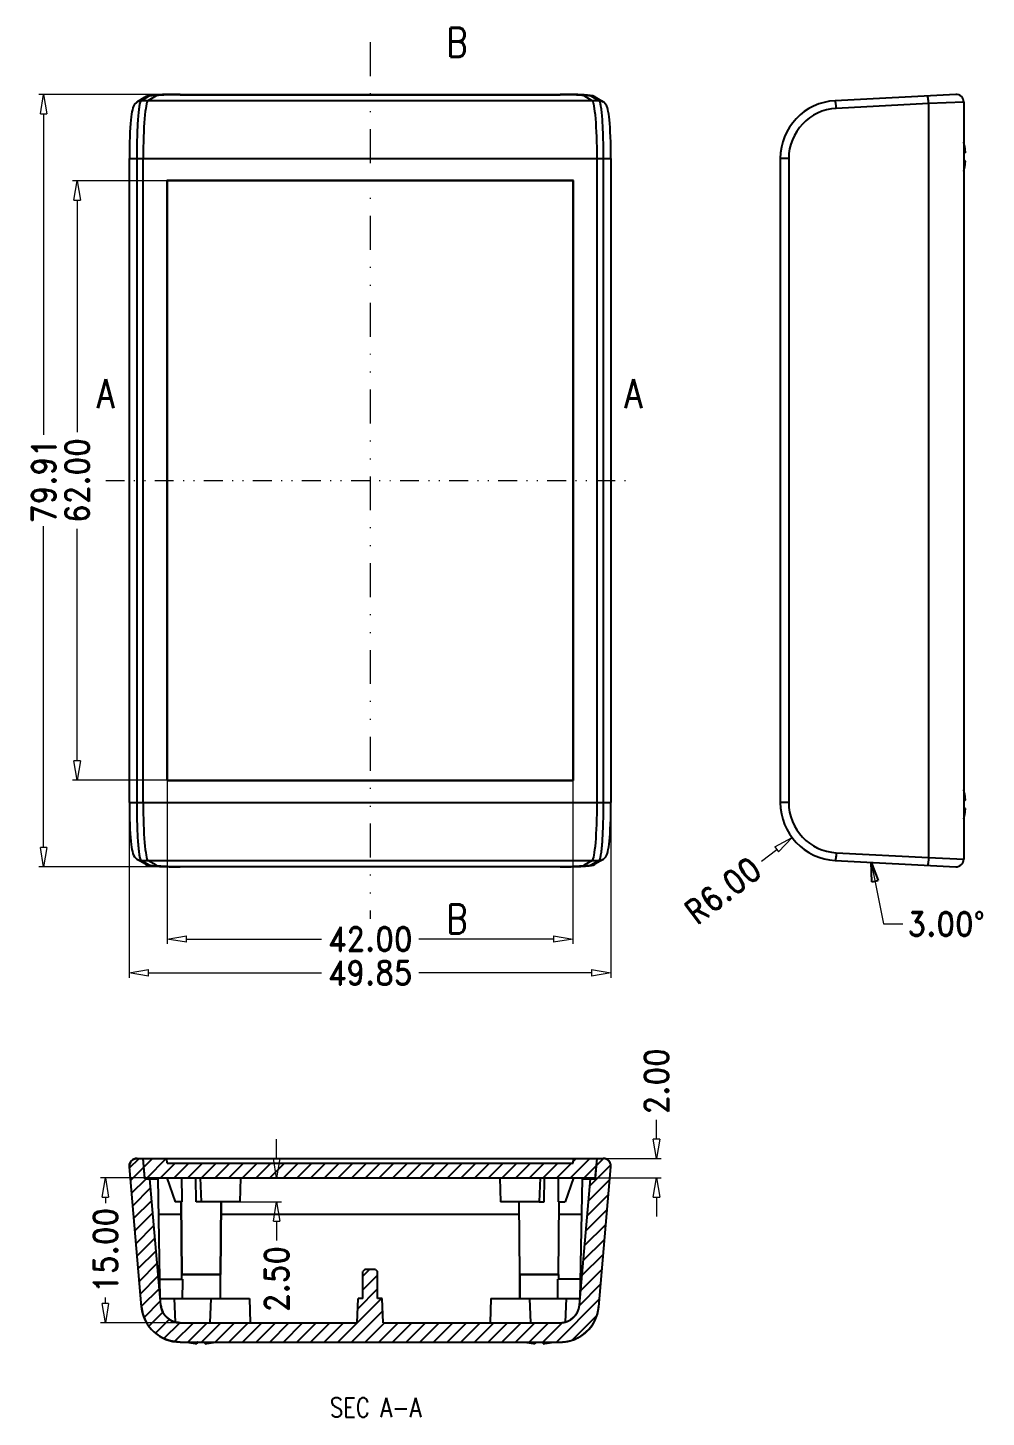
# Model space of a CAD drawing. Extents: x 2162 to 2434, y 31 to 217.
# Drawn here: x 2334.8 to 2434, y 70 to 213.7 of the extents above; entities that cross this region are included whole.
import ezdxf
from ezdxf.enums import TextEntityAlignment as Align

# ---------------------------------------------------------------- set-up
doc = ezdxf.new("R2010")
doc.units = 0
doc.header["$LTSCALE"] = 30.734
doc.header["$MEASUREMENT"] = 0
doc.header["$PDMODE"] = 3
doc.header["$PDSIZE"] = 0.3125
doc.linetypes.add('DIVIDE', pattern=[31.75, 12.7, -6.35, 0, -6.35, 0, -6.35])
doc.layers.get('0').update_dxf_attribs({"linetype": 'CONTINUOUS'})
doc.layers.get('Defpoints').update_dxf_attribs({"linetype": 'CONTINUOUS'})
doc.layers.add('02___PRT_ALL_AXES', color=7, linetype='CONTINUOUS')
doc.layers.add('06___PRT_ALL_SURFS', color=7, linetype='CONTINUOUS')
doc.layers.add('dim', color=3, linetype='CONTINUOUS', lineweight=9)
doc.layers.add('hatch', color=56, linetype='CONTINUOUS', lineweight=9)
doc.styles.add('longtou', font='romans.shx', dxfattribs={"width": 0.8, "bigfont": 'fangsong.shx'})
doc.styles.add('ROMAND', font='romand.shx', dxfattribs={"width": 0.9, "bigfont": 'gbcbig.shx'})
doc.dimstyles.new('YanXiu', dxfattribs={"dimtxt": 2.5, "dimasz": 2.2, "dimexe": 1, "dimexo": 0, "dimgap": 0.66, "dimtad": 0, "dimzin": 1, "dimdsep": 46, "dimtxsty": 'ROMAND', "dimblk": 'CLOSEDBLANK', "dimcen": 0, "dimclrd": 3, "dimclre": 3, "dimclrt": 7, "dimazin": 0, "dimtfac": 1, "dimtofl": 0, "dimtmove": 0, "dimatfit": 3, "dimldrblk": 'CLOSEDBLANK', "dimfxl": 1, "dimlwd": 5, "dimlwe": 5, "dimarcsym": 0})
pattern_1 = [(45, (1936.259, -13.441), (-0.7071068, 0.7071068), [])]

# ---------------------------------------------------------------- blocks, each defined once
blk = doc.blocks.new('_ClosedBlank')
at = {"color": 0, "linetype": 'ByBlock', "lineweight": -2}
for p, q in [((-1, 0.167), (0, 0)), ((-1, 0.167), (-1, -0.167)), ((0, 0), (-1, -0.167))]:
    blk.add_line(p, q, dxfattribs=at)
blk = doc.blocks.new('*D25')
at = {"layer": 'Defpoints', "color": 0}
for p in [(2349.21, 197.9), (2339.89, 135.9), (2349.21, 135.9)]:
    blk.add_point(p, dxfattribs=at)
at = {"layer": 'dim', "color": 3, "lineweight": 5}
for p, q in [((2349.21, 197.9), (2339.39, 197.9)), ((2339.89, 195.9), (2339.89, 171.9)), ((2339.89, 137.9), (2339.89, 161.9)), ((2349.21, 135.9), (2339.39, 135.9))]:
    blk.add_line(p, q, dxfattribs=at)
at = {"layer": 'dim', "color": 3, "lineweight": 5, "xscale": 2, "yscale": 2, "zscale": 2}
for p, rotation in [((2339.89, 197.9), 90), ((2339.89, 135.9), 270)]:
    blk.add_blockref('_ClosedBlank', p, dxfattribs=dict(at, rotation=rotation))
at = {"layer": 'dim', "color": 7, "insert": (2339.89, 166.9), "char_height": 2.5, "attachment_point": 5, "rotation": 90, "style": 'ROMAND'}
blk.add_mtext('62.00', dxfattribs=at)
blk = doc.blocks.new('*D26')
at = {"layer": 'Defpoints', "color": 0}
for p in [(2346.89, 94.77), (2342.81, 79.77), (2350.54, 79.77)]:
    blk.add_point(p, dxfattribs=at)
at = {"layer": 'dim', "color": 3, "lineweight": 5}
for p, q in [((2346.89, 94.77), (2342.31, 94.77)), ((2342.81, 92.77), (2342.81, 92.16)), ((2342.81, 81.77), (2342.81, 82.38)), ((2350.54, 79.77), (2342.31, 79.77))]:
    blk.add_line(p, q, dxfattribs=at)
at = {"layer": 'dim', "color": 3, "lineweight": 5, "xscale": 2, "yscale": 2, "zscale": 2}
for p, rotation in [((2342.81, 94.77), 90), ((2342.81, 79.77), 270)]:
    blk.add_blockref('_ClosedBlank', p, dxfattribs=dict(at, rotation=rotation))
at = {"layer": 'dim', "color": 7, "insert": (2342.81, 87.27), "char_height": 2.5, "attachment_point": 5, "rotation": 90, "style": 'ROMAND'}
blk.add_mtext('15.00', dxfattribs=at)
blk = doc.blocks.new('*D29')
at = {"layer": 'Defpoints', "color": 0}
for p in [(2356.8, 94.77), (2356.71, 92.27), (2360.53, 92.27)]:
    blk.add_point(p, dxfattribs=at)
at = {"layer": 'dim', "color": 3, "lineweight": 5}
for p, q in [((2360.53, 96.77), (2360.53, 98.77)), ((2356.8, 94.77), (2361.03, 94.77)), ((2356.71, 92.27), (2361.03, 92.27)), ((2360.53, 90.27), (2360.53, 88.27))]:
    blk.add_line(p, q, dxfattribs=at)
at = {"layer": 'dim', "color": 3, "lineweight": 5, "xscale": 2, "yscale": 2, "zscale": 2}
for p, rotation in [((2360.53, 94.77), 270), ((2360.53, 92.27), 90)]:
    blk.add_blockref('_ClosedBlank', p, dxfattribs=dict(at, rotation=rotation))
at = {"layer": 'dim', "color": 7, "insert": (2360.53, 84.29), "char_height": 2.5, "attachment_point": 5, "rotation": 90, "style": 'ROMAND'}
blk.add_mtext('2.50', dxfattribs=at)
blk = doc.blocks.new('*D30')
at = {"layer": 'Defpoints', "color": 0}
for p in [(2394.34, 96.77), (2399.85, 96.77), (2393.53, 94.77)]:
    blk.add_point(p, dxfattribs=at)
at = {"layer": 'dim', "color": 3, "lineweight": 5}
for p, q in [((2399.85, 98.77), (2399.85, 100.77)), ((2394.34, 96.77), (2400.35, 96.77)), ((2393.53, 94.77), (2400.35, 94.77)), ((2399.85, 92.77), (2399.85, 90.77))]:
    blk.add_line(p, q, dxfattribs=at)
at = {"layer": 'dim', "color": 3, "lineweight": 5, "xscale": 2, "yscale": 2, "zscale": 2}
for p, rotation in [((2399.85, 96.77), 270), ((2399.85, 94.77), 90)]:
    blk.add_blockref('_ClosedBlank', p, dxfattribs=dict(at, rotation=rotation))
at = {"layer": 'dim', "color": 7, "insert": (2399.85, 104.75), "char_height": 2.5, "attachment_point": 5, "rotation": 90, "style": 'ROMAND'}
blk.add_mtext('2.00', dxfattribs=at)
blk = doc.blocks.new('*D31')
at = {"layer": 'Defpoints', "color": 0}
for p in [(2350.54, 206.86), (2336.41, 126.95), (2350.54, 126.95)]:
    blk.add_point(p, dxfattribs=at)
at = {"layer": 'dim', "color": 3, "lineweight": 5}
for p, q in [((2350.54, 206.86), (2335.91, 206.86)), ((2336.41, 204.86), (2336.41, 171.63)), ((2336.41, 128.95), (2336.41, 162.17)), ((2350.54, 126.95), (2335.91, 126.95))]:
    blk.add_line(p, q, dxfattribs=at)
at = {"layer": 'dim', "color": 3, "lineweight": 5, "xscale": 2, "yscale": 2, "zscale": 2}
for p, rotation in [((2336.41, 206.86), 90), ((2336.41, 126.95), 270)]:
    blk.add_blockref('_ClosedBlank', p, dxfattribs=dict(at, rotation=rotation))
at = {"layer": 'dim', "color": 7, "insert": (2336.41, 166.9), "char_height": 2.5, "attachment_point": 5, "rotation": 90, "style": 'ROMAND'}
blk.add_mtext('79.91', dxfattribs=at)
blk = doc.blocks.new('*D32')
at = {"layer": 'Defpoints', "color": 0}
for p in [(2349.21, 135.9), (2391.21, 135.9), (2391.21, 119.47)]:
    blk.add_point(p, dxfattribs=at)
at = {"layer": 'dim', "color": 3, "lineweight": 5}
for p, q in [((2349.21, 135.9), (2349.21, 118.97)), ((2391.21, 135.9), (2391.21, 118.97)), ((2351.21, 119.47), (2365.16, 119.47)), ((2389.21, 119.47), (2375.26, 119.47))]:
    blk.add_line(p, q, dxfattribs=at)
at = {"layer": 'dim', "color": 3, "lineweight": 5, "xscale": 2, "yscale": 2, "zscale": 2, "rotation": 180}
blk.add_blockref('_ClosedBlank', (2349.21, 119.47), dxfattribs=at)
at = {"layer": 'dim', "color": 3, "lineweight": 5, "xscale": 2, "yscale": 2, "zscale": 2}
blk.add_blockref('_ClosedBlank', (2391.21, 119.47), dxfattribs=at)
at = {"layer": 'dim', "color": 7, "insert": (2370.21, 119.47), "char_height": 2.5, "attachment_point": 5, "style": 'ROMAND'}
blk.add_mtext('42.00', dxfattribs=at)
blk = doc.blocks.new('*D33')
at = {"layer": 'Defpoints', "color": 0}
for p in [(2345.28, 133.59), (2395.14, 133.59), (2395.14, 115.97)]:
    blk.add_point(p, dxfattribs=at)
at = {"layer": 'dim', "color": 3, "lineweight": 5}
for p, q in [((2345.28, 133.59), (2345.28, 115.47)), ((2395.14, 133.59), (2395.14, 115.47)), ((2347.28, 115.97), (2365.16, 115.97)), ((2393.14, 115.97), (2375.26, 115.97))]:
    blk.add_line(p, q, dxfattribs=at)
at = {"layer": 'dim', "color": 3, "lineweight": 5, "xscale": 2, "yscale": 2, "zscale": 2, "rotation": 180}
blk.add_blockref('_ClosedBlank', (2345.28, 115.97), dxfattribs=at)
at = {"layer": 'dim', "color": 3, "lineweight": 5, "xscale": 2, "yscale": 2, "zscale": 2}
blk.add_blockref('_ClosedBlank', (2395.14, 115.97), dxfattribs=at)
at = {"layer": 'dim', "color": 7, "insert": (2370.21, 115.97), "char_height": 2.5, "attachment_point": 5, "style": 'ROMAND'}
blk.add_mtext('49.85', dxfattribs=at)
blk = doc.blocks.new('*D34')
at = {"layer": 'Defpoints', "color": 0}
for p in [(2418.67, 133.59), (2413.89, 129.96)]:
    blk.add_point(p, dxfattribs=at)
at = {"layer": 'dim', "color": 3, "lineweight": 5}
blk.add_line((2410.71, 127.54), (2412.3, 128.75), dxfattribs=at)
at = {"layer": 'dim', "color": 3, "lineweight": 5, "xscale": 2, "yscale": 2, "zscale": 2, "rotation": 37.27957187956125}
blk.add_blockref('_ClosedBlank', (2413.89, 129.96), dxfattribs=at)
at = {"layer": 'dim', "color": 7, "insert": (2406.73, 124.51), "char_height": 2.5, "attachment_point": 5, "rotation": 37.2796, "style": 'ROMAND'}
blk.add_mtext('R6.00', dxfattribs=at)

msp = doc.modelspace()

# ---------------------------------------------------------------- hatches: boundary and pattern name
at = {"linetype": 'Continuous'}
h = msp.add_hatch(dxfattribs=at)
h.set_pattern_fill('DEFAULT__2', color=5, angle=45, style=0, pattern_type=0)
h.set_pattern_definition(pattern_1)
edge = h.paths.add_edge_path()
edge.add_line((2350.539, 77.772), (2389.884, 77.772))
edge.add_spline(control_points=[(2350.539, 77.772), (2348.355, 77.772), (2346.745, 79.247), (2346.554, 81.423)], knot_values=[0, 0, 0, 0, 1, 1, 1, 1], weights=[1, 0.8248516, 0.8248516, 1], degree=3, periodic=0)
edge.add_line((2346.554, 81.423), (2345.288, 95.902))
edge.add_spline(control_points=[(2345.288, 95.902), (2345.244, 96.402), (2345.583, 96.772), (2346.085, 96.772)], knot_values=[0, 0, 0, 0, 1, 1, 1, 1], weights=[1, 0.7837268, 0.7837268, 1], degree=3, periodic=0)
edge.add_line((2346.085, 96.772), (2346.717, 96.772))
edge.add_line((2346.901, 94.672), (2346.717, 96.772))
edge.add_line((2346.901, 94.672), (2347.403, 94.672))
edge.add_line((2348.547, 81.597), (2347.403, 94.672))
edge.add_spline(control_points=[(2350.539, 79.772), (2349.447, 79.772), (2348.642, 80.509), (2348.547, 81.597)], knot_values=[0, 0, 0, 0, 1, 1, 1, 1], weights=[1, 0.8248516, 0.8248516, 1], degree=3, periodic=0)
edge.add_line((2350.539, 79.772), (2368.874, 79.772))
edge.add_line((2368.874, 79.772), (2368.962, 82.272))
edge.add_line((2369.462, 82.272), (2368.962, 82.272))
edge.add_line((2369.462, 82.272), (2369.462, 85.072))
edge.add_line((2369.662, 85.272), (2369.462, 85.072))
edge.add_line((2370.762, 85.272), (2369.662, 85.272))
edge.add_line((2370.762, 85.272), (2370.962, 85.072))
edge.add_line((2370.962, 82.272), (2370.962, 85.072))
edge.add_line((2371.462, 82.272), (2370.962, 82.272))
edge.add_line((2371.549, 79.772), (2371.462, 82.272))
edge.add_line((2371.549, 79.772), (2389.884, 79.772))
edge.add_spline(control_points=[(2389.884, 79.772), (2390.976, 79.772), (2391.781, 80.509), (2391.876, 81.597)], knot_values=[0, 0, 0, 0, 1, 1, 1, 1], weights=[1, 0.8248516, 0.8248516, 1], degree=3, periodic=0)
edge.add_line((2391.876, 81.597), (2393.02, 94.672))
edge.add_line((2393.02, 94.672), (2393.522, 94.672))
edge.add_line((2393.522, 94.672), (2393.706, 96.772))
edge.add_line((2393.706, 96.772), (2394.339, 96.772))
edge.add_spline(control_points=[(2395.135, 95.902), (2395.179, 96.402), (2394.84, 96.772), (2394.339, 96.772)], knot_values=[0, 0, 0, 0, 1, 1, 1, 1], weights=[1, 0.7837268, 0.7837268, 1], degree=3, periodic=0)
edge.add_line((2393.869, 81.423), (2395.135, 95.902))
edge.add_spline(control_points=[(2389.884, 77.772), (2392.068, 77.772), (2393.678, 79.247), (2393.869, 81.423)], knot_values=[0, 0, 0, 0, 1, 1, 1, 1], weights=[1, 0.8248516, 0.8248516, 1], degree=3, periodic=0)
h = msp.add_hatch(dxfattribs=at)
h.set_pattern_fill('B', color=5, angle=45, style=0, pattern_type=0)
h.set_pattern_definition(pattern_1)
edge = h.paths.add_edge_path()
edge.add_line((2346.717, 96.772), (2349.168, 96.772))
edge.add_line((2349.212, 96.272), (2349.168, 96.772))
edge.add_line((2349.212, 96.272), (2391.212, 96.272))
edge.add_line((2391.212, 96.272), (2391.255, 96.772))
edge.add_line((2391.255, 96.772), (2393.706, 96.772))
edge.add_line((2393.531, 94.772), (2393.706, 96.772))
edge.add_line((2346.892, 94.772), (2393.531, 94.772))
edge.add_line((2346.892, 94.772), (2346.717, 96.772))

# ---------------------------------------------------------------- linework, layer by layer
at = {"color": 7, "linetype": 'Continuous'}
for p, q in [((2346.1, 206.089), (2346.94, 206.593)), ((2346.516, 206.205), (2347.351, 206.706)), ((2393.907, 206.205), (2346.516, 206.205)), ((2346.94, 206.593), (2346.942, 206.594)), ((2348.049, 206.705), (2347.215, 206.205)), ((2348.143, 206.805), (2347.914, 206.79)), ((2350.539, 206.86), (2389.884, 206.86)), ((2350.539, 206.86), (2350.539, 206.859)), ((2350.539, 206.859), (2389.884, 206.859)), ((2350.539, 206.824), (2389.884, 206.824)), ((2389.884, 206.86), (2389.884, 206.859)), ((2392.501, 206.791), (2392.271, 206.805)), ((2393.208, 206.205), (2392.374, 206.705)), ((2393.072, 206.706), (2393.907, 206.205)), ((2393.481, 206.594), (2394.318, 206.092)), ((2394.323, 206.09), (2394.318, 206.092)), ((2430.826, 206.859), (2418.354, 206.205)), ((2428.016, 205.907), (2418.465, 205.406)), ((2431.668, 206.06), (2428.016, 205.907)), ((2428.016, 205.907), (2428.016, 127.899)), ((2431.668, 206.06), (2431.668, 127.746)), ((2345.285, 200.213), (2395.138, 200.213)), ((2345.285, 133.592), (2345.285, 200.213)), ((2346.085, 133.592), (2346.085, 200.213)), ((2346.717, 133.592), (2346.717, 200.213)), ((2393.706, 133.592), (2393.706, 200.213)), ((2394.339, 200.213), (2394.339, 133.592)), ((2395.138, 200.213), (2395.138, 133.592)), ((2413.537, 200.213), (2412.668, 200.213)), ((2412.668, 200.213), (2412.668, 133.592)), ((2413.537, 200.213), (2413.537, 133.592)), ((2431.835, 200.845), (2431.821, 200.845)), ((2431.835, 199.96), (2431.821, 199.961)), ((2391.255, 197.947), (2349.168, 197.947)), ((2349.168, 197.947), (2349.212, 197.903)), ((2349.168, 197.947), (2349.168, 135.859)), ((2391.212, 197.903), (2349.212, 197.903)), ((2349.212, 197.903), (2349.212, 135.903)), ((2391.255, 197.947), (2391.212, 197.903)), ((2391.212, 135.903), (2391.212, 197.903)), ((2391.255, 135.859), (2391.255, 197.947)), ((2349.168, 135.859), (2349.212, 135.903)), ((2349.168, 135.859), (2391.255, 135.859)), ((2349.212, 135.903), (2391.212, 135.903)), ((2391.255, 135.859), (2391.212, 135.903)), ((2431.835, 133.845), (2431.821, 133.845)), ((2345.285, 133.592), (2395.138, 133.592)), ((2413.537, 133.592), (2412.668, 133.592)), ((2431.835, 132.96), (2431.821, 132.961)), ((2418.465, 128.4), (2428.016, 127.899)), ((2346.1, 127.716), (2346.105, 127.713)), ((2346.942, 127.212), (2346.105, 127.713)), ((2346.516, 127.601), (2393.907, 127.601)), ((2347.351, 127.1), (2346.516, 127.601)), ((2348.049, 127.101), (2347.215, 127.601)), ((2347.922, 127.015), (2348.152, 127.001)), ((2350.539, 126.981), (2389.884, 126.981)), ((2350.539, 126.946), (2350.539, 126.947)), ((2389.884, 126.947), (2350.539, 126.947)), ((2389.884, 126.946), (2350.539, 126.946)), ((2389.884, 126.946), (2389.884, 126.947)), ((2392.28, 127.001), (2392.509, 127.016)), ((2393.208, 127.601), (2392.374, 127.101)), ((2393.907, 127.601), (2393.072, 127.1)), ((2393.483, 127.213), (2393.481, 127.212)), ((2394.324, 127.716), (2393.483, 127.213)), ((2418.354, 127.601), (2430.826, 126.947)), ((2428.016, 127.899), (2431.668, 127.746)), ((2346.085, 96.772), (2394.339, 96.772)), ((2346.085, 96.772), (2346.717, 96.772)), ((2346.901, 94.672), (2346.717, 96.772)), ((2346.901, 94.672), (2346.717, 96.772)), ((2346.892, 94.772), (2346.717, 96.772)), ((2346.717, 96.772), (2349.168, 96.772)), ((2349.212, 96.272), (2349.168, 96.772)), ((2349.212, 96.272), (2349.168, 96.772)), ((2391.212, 96.272), (2391.255, 96.772)), ((2391.212, 96.272), (2391.255, 96.772)), ((2391.255, 96.772), (2393.706, 96.772)), ((2393.522, 94.672), (2393.706, 96.772)), ((2393.522, 94.672), (2393.706, 96.772)), ((2393.531, 94.772), (2393.706, 96.772)), ((2393.706, 96.772), (2394.339, 96.772)), ((2346.554, 81.423), (2345.288, 95.902)), ((2346.554, 81.423), (2345.288, 95.902)), ((2349.212, 96.272), (2391.212, 96.272)), ((2349.212, 96.272), (2391.212, 96.272)), ((2393.869, 81.423), (2395.135, 95.902)), ((2393.869, 81.423), (2395.135, 95.902)), ((2346.892, 94.772), (2393.531, 94.772)), ((2346.892, 94.772), (2393.531, 94.772)), ((2346.901, 94.672), (2348.271, 94.672)), ((2346.901, 94.672), (2347.403, 94.672)), ((2347.287, 94.672), (2347.287, 94.772)), ((2348.547, 81.597), (2347.403, 94.672)), ((2348.547, 81.597), (2347.403, 94.672)), ((2348.137, 94.672), (2348.137, 94.772)), ((2348.488, 82.272), (2348.271, 94.672)), ((2349.168, 94.772), (2350.012, 92.272)), ((2352.212, 92.272), (2352.168, 94.772)), ((2352.624, 94.772), (2352.712, 92.272)), ((2356.799, 94.772), (2356.712, 92.272)), ((2383.624, 94.772), (2383.712, 92.272)), ((2387.799, 94.772), (2387.712, 92.272)), ((2388.212, 92.272), (2388.255, 94.772)), ((2391.255, 94.772), (2390.412, 92.272)), ((2391.876, 81.597), (2393.02, 94.672)), ((2391.876, 81.597), (2393.02, 94.672)), ((2392.152, 94.672), (2391.935, 82.272)), ((2392.152, 94.672), (2393.522, 94.672)), ((2392.287, 94.672), (2392.287, 94.772)), ((2393.02, 94.672), (2393.522, 94.672)), ((2393.137, 94.672), (2393.137, 94.772)), ((2350.646, 92.272), (2350.712, 84.772)), ((2356.712, 92.272), (2352.712, 92.272)), ((2354.777, 92.272), (2354.712, 84.772)), ((2387.712, 92.272), (2383.712, 92.272)), ((2385.712, 84.772), (2385.646, 92.272)), ((2389.712, 84.772), (2389.777, 92.272)), ((2350.657, 90.981), (2348.336, 90.981)), ((2385.657, 90.981), (2354.766, 90.981)), ((2392.087, 90.981), (2389.766, 90.981)), ((2369.662, 85.272), (2369.462, 85.072)), ((2369.662, 85.272), (2369.462, 85.072)), ((2369.462, 82.272), (2369.462, 85.072)), ((2369.462, 82.272), (2369.462, 85.072)), ((2370.762, 85.272), (2369.662, 85.272)), ((2370.762, 85.272), (2369.662, 85.272)), ((2370.762, 85.272), (2370.962, 85.072)), ((2370.762, 85.272), (2370.962, 85.072)), ((2370.962, 82.272), (2370.962, 85.072)), ((2370.962, 82.272), (2370.962, 85.072)), ((2348.453, 84.272), (2350.775, 84.272)), ((2350.712, 84.272), (2350.712, 84.772)), ((2354.712, 82.272), (2354.712, 84.772)), ((2385.712, 84.772), (2385.712, 82.272)), ((2391.97, 84.272), (2389.648, 84.272)), ((2389.712, 84.772), (2389.712, 84.272)), ((2348.488, 82.272), (2357.712, 82.272)), ((2349.912, 82.272), (2350.039, 79.835)), ((2353.712, 82.272), (2353.624, 79.772)), ((2357.712, 82.272), (2357.799, 79.772)), ((2368.874, 79.772), (2368.962, 82.272)), ((2368.874, 79.772), (2368.962, 82.272)), ((2369.462, 82.272), (2368.962, 82.272)), ((2369.462, 82.272), (2368.962, 82.272)), ((2371.462, 82.272), (2370.962, 82.272)), ((2371.462, 82.272), (2370.962, 82.272)), ((2371.549, 79.772), (2371.462, 82.272)), ((2371.549, 79.772), (2371.462, 82.272)), ((2382.712, 82.272), (2382.624, 79.772)), ((2382.712, 82.272), (2390.47, 82.272)), ((2386.712, 82.272), (2386.799, 79.772)), ((2390.512, 82.272), (2390.384, 79.835)), ((2390.512, 82.272), (2391.935, 82.272)), ((2350.539, 79.772), (2368.874, 79.772)), ((2350.539, 79.772), (2368.874, 79.772)), ((2371.549, 79.772), (2389.884, 79.772)), ((2371.549, 79.772), (2389.884, 79.772)), ((2350.539, 77.772), (2389.884, 77.772)), ((2350.539, 77.772), (2389.884, 77.772)), ((2352.27, 77.618), (2352.269, 77.604)), ((2353.153, 77.618), (2353.154, 77.604)), ((2387.27, 77.618), (2387.269, 77.604)), ((2388.153, 77.618), (2388.154, 77.604))]:
    msp.add_line(p, q, dxfattribs=at)
for points in [[(2346.1, 206.089), (2346.016, 206.032), (2345.827, 205.831), (2345.72, 205.638), (2345.653, 205.46), (2345.603, 205.272), (2345.558, 205.058), (2345.517, 204.811), (2345.479, 204.527), (2345.443, 204.2), (2345.41, 203.83), (2345.379, 203.414), (2345.352, 202.954), (2345.328, 202.451), (2345.309, 201.906), (2345.295, 201.325), (2345.287, 200.711), (2345.285, 200.213)], [(2347.163, 206.689), (2347.02, 206.635), (2346.942, 206.594)], [(2347.553, 206.758), (2347.413, 206.741), (2347.288, 206.719), (2347.163, 206.689)], [(2347.914, 206.79), (2347.719, 206.775), (2347.553, 206.758)], [(2350.539, 206.86), (2350.223, 206.859), (2349.803, 206.855), (2349.407, 206.849), (2349.041, 206.841), (2348.707, 206.83), (2348.407, 206.818), (2348.143, 206.805)], [(2392.271, 206.805), (2392.006, 206.818), (2391.706, 206.831), (2391.371, 206.841), (2391.004, 206.849), (2390.609, 206.856), (2390.189, 206.859), (2389.884, 206.86)], [(2392.864, 206.759), (2392.697, 206.775), (2392.501, 206.791)], [(2393.254, 206.691), (2393.13, 206.72), (2393.005, 206.741), (2392.864, 206.759)], [(2393.481, 206.594), (2393.396, 206.639), (2393.254, 206.691)], [(2395.138, 200.213), (2395.136, 200.724), (2395.128, 201.339), (2395.114, 201.921), (2395.094, 202.466), (2395.07, 202.97), (2395.043, 203.43), (2395.012, 203.845), (2394.978, 204.214), (2394.942, 204.54), (2394.904, 204.823), (2394.863, 205.07), (2394.818, 205.282), (2394.767, 205.47), (2394.699, 205.649), (2394.588, 205.843), (2394.392, 206.043), (2394.323, 206.09)], [(2345.285, 133.592), (2345.287, 133.081), (2345.295, 132.467), (2345.309, 131.884), (2345.329, 131.34), (2345.353, 130.836), (2345.38, 130.376), (2345.411, 129.961), (2345.445, 129.591), (2345.481, 129.266), (2345.519, 128.982), (2345.56, 128.736), (2345.605, 128.523), (2345.657, 128.336), (2345.724, 128.157), (2345.835, 127.963), (2346.031, 127.763), (2346.1, 127.716)], [(2394.324, 127.716), (2394.407, 127.774), (2394.596, 127.975), (2394.703, 128.167), (2394.77, 128.346), (2394.821, 128.534), (2394.865, 128.747), (2394.906, 128.995), (2394.944, 129.279), (2394.98, 129.606), (2395.013, 129.976), (2395.044, 130.391), (2395.071, 130.852), (2395.095, 131.355), (2395.114, 131.899), (2395.128, 132.481), (2395.136, 133.095), (2395.138, 133.592)], [(2346.942, 127.212), (2347.027, 127.167), (2347.169, 127.115)], [(2347.169, 127.115), (2347.293, 127.085), (2347.419, 127.064), (2347.56, 127.047)], [(2347.56, 127.047), (2347.726, 127.03), (2347.922, 127.015)], [(2348.152, 127.001), (2348.417, 126.987), (2348.717, 126.975), (2349.052, 126.965), (2349.419, 126.956), (2349.814, 126.95), (2350.234, 126.947), (2350.539, 126.946)], [(2389.884, 126.946), (2390.2, 126.947), (2390.62, 126.95), (2391.016, 126.957), (2391.382, 126.965), (2391.716, 126.976), (2392.016, 126.988), (2392.28, 127.001)], [(2392.509, 127.016), (2392.704, 127.031), (2392.87, 127.047)], [(2392.87, 127.047), (2393.01, 127.065), (2393.135, 127.086), (2393.26, 127.117)], [(2393.26, 127.117), (2393.404, 127.171), (2393.481, 127.212)]]:
    msp.add_lwpolyline(points, dxfattribs=at)
for centre, radius, start, end in [((2346.512, 205.413), 0.792, 89.71384, 120.92912), ((2347.347, 205.914), 0.792, 89.71399, 120.79692), ((2349.187, 188.003), 18.829, 93.17518, 93.48809), ((2391.236, 188.003), 18.829, 86.51191, 86.82481), ((2393.076, 205.914), 0.792, 59.18735, 90.28603), ((2393.911, 205.413), 0.792, 59.07087, 90.28616), ((2418.668, 200.213), 6, 93, 180), ((2430.868, 206.06), 0.8, 0.00006, 92.99885), ((2418.737, 200.213), 5.2, 93.00001, 179.99999), ((2425.906, 200.45), 5.94, 5.33819, 14.10319), ((2425.845, 200.403), 6.007, 4.22574, 5.7327), ((2425.845, 200.403), 6.007, 354.2673, 355.77426), ((2425.906, 200.356), 5.94, 345.89681, 354.6618), ((2425.906, 133.45), 5.94, 5.33819, 14.10319), ((2425.845, 133.403), 6.007, 4.22574, 5.7327), ((2418.668, 133.592), 6, 180, 267), ((2418.737, 133.592), 5.2, 180.00001, 266.99999), ((2425.906, 133.356), 5.94, 345.89681, 354.6618), ((2425.845, 133.403), 6.007, 354.2673, 355.77426), ((2346.512, 128.393), 0.792, 239.07087, 270.28616), ((2347.347, 127.892), 0.792, 239.18735, 270.28603), ((2349.187, 145.803), 18.829, 266.51191, 266.82481), ((2391.236, 145.803), 18.829, 273.17518, 273.48809), ((2393.076, 127.892), 0.792, 269.71399, 300.79692), ((2393.911, 128.393), 0.792, 269.71384, 300.92912), ((2430.868, 127.746), 0.8, 267.00115, 359.99994), ((2346.085, 95.972), 0.8, 90, 185), ((2394.339, 95.972), 0.8, 355, 90), ((2350.539, 81.772), 4, 185, 270), ((2350.539, 81.772), 2, 185, 270), ((2389.884, 81.772), 2, 270, 355), ((2389.884, 81.772), 4, 270, 355), ((2352.664, 83.533), 5.941, 255.89693, 264.6616), ((2352.759, 83.532), 5.94, 275.33792, 284.10356), ((2387.664, 83.533), 5.941, 255.89693, 264.6616), ((2387.759, 83.532), 5.94, 275.33792, 284.10356), ((2352.712, 83.595), 6.007, 264.2673, 265.77425), ((2352.712, 83.595), 6.007, 274.22575, 275.7327), ((2387.712, 83.595), 6.007, 264.2673, 265.77425), ((2387.712, 83.595), 6.007, 274.22575, 275.7327)]:
    msp.add_arc(centre, radius, start, end, dxfattribs=at)
for centre, major_axis, ratio, start_param, end_param in [((2347.242, 200.213), (0, 6), 0.0874887, 0.0523599, 1.5707963), ((2350.539, 206.693), (2.5, 0), 0.0524078, 7.8539816, 9.3375115), ((2389.884, 206.693), (2.5, 0), 0.0524078, 0.0872665, 1.5707963), ((2393.181, 200.213), (0, 6), 0.0874887, 4.712389, 6.2308254), ((2347.242, 133.592), (0, 6), 0.0874887, 1.5707963, 3.0892328), ((2393.181, 133.592), (0, 6), 0.0874887, -3.0892328, -1.5707963), ((2350.539, 127.112), (2.5, 0), 0.0524078, -3.0543262, -1.5707963), ((2389.884, 127.112), (2.5, 0), 0.0524078, 4.712389, 6.1959188), ((2352.712, 132.957), (0, 138.671), 0.0151169, -4.4334195, -4.4146144), ((2387.712, 132.957), (0, 138.671), 0.0151169, -1.8685709, -1.8497658), ((2352.712, 55.627), (0, 114.58), 0.0174551, 1.3181161, 1.3361028), ((2387.712, 55.627), (0, 114.58), 0.0174551, -1.3361028, -1.3181161)]:
    msp.add_ellipse(centre, major_axis=major_axis, ratio=ratio, start_param=start_param, end_param=end_param, dxfattribs=at)
for points, start_tangent, end_tangent in [([(2346.085, 200.213), (2346.093, 201.343), (2346.117, 202.433), (2346.156, 203.444), (2346.209, 204.34), (2346.274, 205.088), (2346.349, 205.661), (2346.43, 206.038), (2346.516, 206.205)], (0.0000108, 1), (0.8223032, 0.5690496)), ([(2347.351, 206.706), (2347.479, 206.74), (2347.747, 206.773), (2348.042, 206.796)], (0.8583289, 0.5130999), (0.998124, 0.0612253)), ([(2348.145, 206.802), (2348.655, 206.827), (2349.251, 206.845), (2349.893, 206.855), (2350.539, 206.859)], (0.9984435, 0.0557727), (1, 0.0000085)), ([(2389.884, 206.859), (2390.53, 206.855), (2391.172, 206.845), (2391.768, 206.827), (2392.279, 206.802)], (1, -0.0000084), (0.9984435, -0.0557728)), ([(2392.381, 206.796), (2392.677, 206.773), (2392.944, 206.74), (2393.072, 206.706)], (0.998124, -0.0612253), (0.8583294, -0.5130991)), ([(2393.907, 206.205), (2393.993, 206.038), (2394.074, 205.661), (2394.149, 205.088), (2394.214, 204.34), (2394.267, 203.444), (2394.306, 202.433), (2394.33, 201.343), (2394.339, 200.213)], (0.8223032, -0.5690496), (0.0000108, -1)), ([(2418.465, 205.406), (2418.444, 205.713), (2418.415, 205.972), (2418.384, 206.145), (2418.354, 206.205)], (-0.0519395, 0.9986502), (-0.9986295, -0.052336)), ([(2427.935, 206.646), (2427.905, 206.706)], (-0.1376307, 0.9904836), (-0.9986295, -0.052336)), ([(2428.016, 205.907), (2427.995, 206.213), (2427.966, 206.473), (2427.935, 206.646)], (-0.0519395, 0.9986502), (-0.1376307, 0.9904836)), ([(2431.821, 200.845), (2431.806, 200.831), (2431.785, 200.814), (2431.756, 200.796), (2431.718, 200.776), (2431.668, 200.753)], (-0.6878672, -0.7258366), (-0.9201994, -0.3914499)), ([(2431.821, 199.961), (2431.806, 199.975), (2431.785, 199.991), (2431.756, 200.01), (2431.718, 200.03), (2431.668, 200.053)], (-0.6878672, 0.7258366), (-0.9201994, 0.3914499)), ([(2431.821, 133.845), (2431.806, 133.831), (2431.785, 133.814), (2431.756, 133.796), (2431.718, 133.776), (2431.668, 133.753)], (-0.6878672, -0.7258366), (-0.9201994, -0.3914499)), ([(2346.516, 127.601), (2346.43, 127.768), (2346.349, 128.145), (2346.274, 128.718), (2346.209, 129.466), (2346.156, 130.361), (2346.117, 131.372), (2346.093, 132.462), (2346.085, 133.592)], (-0.8223032, 0.5690496), (-0.0000108, 1)), ([(2394.339, 133.592), (2394.33, 132.462), (2394.306, 131.372), (2394.267, 130.361), (2394.214, 129.466), (2394.149, 128.718), (2394.074, 128.145), (2393.993, 127.768), (2393.907, 127.601)], (-0.0000108, -1), (-0.8223032, -0.5690496)), ([(2431.821, 132.961), (2431.806, 132.975), (2431.785, 132.991), (2431.756, 133.01), (2431.718, 133.03), (2431.668, 133.053)], (-0.6878672, 0.7258366), (-0.9201994, 0.3914499)), ([(2418.465, 128.4), (2418.444, 128.093), (2418.415, 127.833), (2418.384, 127.66), (2418.354, 127.601)], (-0.0519395, -0.9986502), (-0.9986295, 0.052336)), ([(2348.042, 127.009), (2347.747, 127.033), (2347.479, 127.066), (2347.351, 127.1)], (-0.998124, 0.0612253), (-0.8583294, 0.5130991)), ([(2350.539, 126.947), (2349.893, 126.95), (2349.251, 126.961), (2348.655, 126.979), (2348.145, 127.003)], (-1, 0.0000084), (-0.9984435, 0.0557728)), ([(2392.279, 127.003), (2391.768, 126.979), (2391.172, 126.961), (2390.53, 126.95), (2389.884, 126.947)], (-0.9984435, -0.0557727), (-1, -0.0000085)), ([(2393.072, 127.1), (2392.944, 127.066), (2392.677, 127.033), (2392.381, 127.009)], (-0.8583289, -0.5130999), (-0.998124, -0.0612253)), ([(2427.935, 127.16), (2427.905, 127.1)], (-0.1376341, -0.9904831), (-0.9986295, 0.052336)), ([(2428.016, 127.899), (2427.995, 127.592), (2427.966, 127.333), (2427.935, 127.16)], (-0.0519394, -0.9986502), (-0.1376341, -0.9904831)), ([(2345.288, 95.902), (2345.287, 95.911), (2345.286, 95.92), (2345.286, 95.93), (2345.285, 95.939), (2345.285, 95.948), (2345.285, 95.958), (2345.285, 95.967), (2345.285, 95.977), (2345.285, 95.987), (2345.285, 95.996), (2345.285, 96.006), (2345.286, 96.016), (2345.286, 96.025), (2345.287, 96.035), (2345.288, 96.045), (2345.289, 96.055), (2345.29, 96.065), (2345.291, 96.075), (2345.293, 96.085), (2345.294, 96.094), (2345.296, 96.104), (2345.297, 96.114), (2345.299, 96.124), (2345.301, 96.134), (2345.304, 96.144), (2345.306, 96.154), (2345.308, 96.165), (2345.311, 96.175), (2345.313, 96.185), (2345.316, 96.195), (2345.319, 96.205), (2345.322, 96.215), (2345.326, 96.225), (2345.329, 96.235), (2345.333, 96.245), (2345.336, 96.254), (2345.34, 96.264), (2345.344, 96.274), (2345.348, 96.284), (2345.352, 96.294), (2345.357, 96.304), (2345.361, 96.313), (2345.366, 96.323), (2345.371, 96.333), (2345.376, 96.342), (2345.381, 96.352), (2345.386, 96.361), (2345.391, 96.371), (2345.397, 96.38), (2345.403, 96.39), (2345.408, 96.399), (2345.414, 96.408), (2345.42, 96.417), (2345.426, 96.426), (2345.433, 96.435), (2345.439, 96.444), (2345.446, 96.453), (2345.452, 96.462), (2345.459, 96.47), (2345.466, 96.479), (2345.473, 96.487), (2345.48, 96.496), (2345.487, 96.504), (2345.495, 96.512), (2345.502, 96.52), (2345.51, 96.528), (2345.518, 96.536), (2345.525, 96.544), (2345.533, 96.551), (2345.541, 96.559), (2345.549, 96.566), (2345.558, 96.573), (2345.566, 96.581), (2345.574, 96.588), (2345.583, 96.595), (2345.591, 96.601), (2345.6, 96.608), (2345.609, 96.615), (2345.617, 96.621), (2345.626, 96.627), (2345.635, 96.633), (2345.644, 96.64), (2345.653, 96.645), (2345.663, 96.651), (2345.672, 96.657), (2345.681, 96.662), (2345.69, 96.668), (2345.7, 96.673), (2345.709, 96.678), (2345.719, 96.683), (2345.728, 96.688), (2345.738, 96.692), (2345.747, 96.697), (2345.757, 96.701), (2345.766, 96.706), (2345.776, 96.71), (2345.786, 96.714), (2345.795, 96.718), (2345.805, 96.721), (2345.815, 96.725), (2345.825, 96.728), (2345.835, 96.731), (2345.844, 96.735), (2345.854, 96.738), (2345.864, 96.741), (2345.874, 96.743), (2345.883, 96.746), (2345.893, 96.748), (2345.903, 96.751), (2345.913, 96.753), (2345.923, 96.755), (2345.932, 96.757), (2345.942, 96.759), (2345.952, 96.76), (2345.961, 96.762), (2345.971, 96.763), (2345.981, 96.765), (2345.99, 96.766), (2346, 96.767), (2346.01, 96.768), (2346.019, 96.769), (2346.029, 96.77), (2346.038, 96.77), (2346.047, 96.771), (2346.057, 96.771), (2346.066, 96.771), (2346.075, 96.772), (2346.085, 96.772)], (-0.0871557, 0.9961947), (1, 0)), ([(2395.135, 95.902), (2395.136, 95.911), (2395.137, 95.92), (2395.137, 95.93), (2395.138, 95.939), (2395.138, 95.948), (2395.138, 95.958), (2395.138, 95.967), (2395.138, 95.977), (2395.138, 95.987), (2395.138, 95.996), (2395.138, 96.006), (2395.137, 96.016), (2395.137, 96.025), (2395.136, 96.035), (2395.135, 96.045), (2395.134, 96.055), (2395.133, 96.065), (2395.132, 96.075), (2395.13, 96.085), (2395.129, 96.094), (2395.127, 96.104), (2395.126, 96.114), (2395.124, 96.124), (2395.122, 96.134), (2395.12, 96.144), (2395.117, 96.154), (2395.115, 96.165), (2395.112, 96.175), (2395.11, 96.185), (2395.107, 96.195), (2395.104, 96.205), (2395.101, 96.215), (2395.097, 96.225), (2395.094, 96.235), (2395.091, 96.245), (2395.087, 96.254), (2395.083, 96.264), (2395.079, 96.274), (2395.075, 96.284), (2395.071, 96.294), (2395.066, 96.304), (2395.062, 96.313), (2395.057, 96.323), (2395.052, 96.333), (2395.047, 96.342), (2395.042, 96.352), (2395.037, 96.361), (2395.032, 96.371), (2395.026, 96.38), (2395.021, 96.39), (2395.015, 96.399), (2395.009, 96.408), (2395.003, 96.417), (2394.997, 96.426), (2394.99, 96.435), (2394.984, 96.444), (2394.977, 96.453), (2394.971, 96.462), (2394.964, 96.47), (2394.957, 96.479), (2394.95, 96.487), (2394.943, 96.496), (2394.936, 96.504), (2394.928, 96.512), (2394.921, 96.52), (2394.913, 96.528), (2394.906, 96.536), (2394.898, 96.544), (2394.89, 96.551), (2394.882, 96.559), (2394.874, 96.566), (2394.865, 96.573), (2394.857, 96.581), (2394.849, 96.588), (2394.84, 96.595), (2394.832, 96.601), (2394.823, 96.608), (2394.814, 96.615), (2394.806, 96.621), (2394.797, 96.627), (2394.788, 96.633), (2394.779, 96.64), (2394.77, 96.645), (2394.761, 96.651), (2394.751, 96.657), (2394.742, 96.662), (2394.733, 96.668), (2394.723, 96.673), (2394.714, 96.678), (2394.705, 96.683), (2394.695, 96.688), (2394.686, 96.692), (2394.676, 96.697), (2394.666, 96.701), (2394.657, 96.706), (2394.647, 96.71), (2394.637, 96.714), (2394.628, 96.718), (2394.618, 96.721), (2394.608, 96.725), (2394.598, 96.728), (2394.589, 96.731), (2394.579, 96.735), (2394.569, 96.738), (2394.559, 96.741), (2394.549, 96.743), (2394.54, 96.746), (2394.53, 96.748), (2394.52, 96.751), (2394.51, 96.753), (2394.501, 96.755), (2394.491, 96.757), (2394.481, 96.759), (2394.471, 96.76), (2394.462, 96.762), (2394.452, 96.763), (2394.442, 96.765), (2394.433, 96.766), (2394.423, 96.767), (2394.414, 96.768), (2394.404, 96.769), (2394.395, 96.77), (2394.385, 96.77), (2394.376, 96.771), (2394.366, 96.771), (2394.357, 96.771), (2394.348, 96.772), (2394.339, 96.772)], (0.0871557, 0.9961947), (-1, 0)), ([(2350.539, 77.772), (2350.497, 77.772), (2350.454, 77.772), (2350.412, 77.774), (2350.369, 77.775), (2350.326, 77.777), (2350.283, 77.78), (2350.24, 77.783), (2350.196, 77.786), (2350.153, 77.79), (2350.109, 77.795), (2350.066, 77.8), (2350.022, 77.805), (2349.978, 77.811), (2349.934, 77.818), (2349.89, 77.825), (2349.846, 77.832), (2349.802, 77.84), (2349.758, 77.849), (2349.713, 77.858), (2349.669, 77.867), (2349.625, 77.877), (2349.58, 77.888), (2349.536, 77.899), (2349.492, 77.911), (2349.448, 77.923), (2349.403, 77.936), (2349.359, 77.95), (2349.315, 77.964), (2349.271, 77.978), (2349.227, 77.993), (2349.183, 78.009), (2349.139, 78.025), (2349.095, 78.041), (2349.051, 78.059), (2349.008, 78.076), (2348.964, 78.095), (2348.921, 78.114), (2348.878, 78.133), (2348.834, 78.153), (2348.792, 78.174), (2348.749, 78.195), (2348.706, 78.216), (2348.664, 78.238), (2348.622, 78.261), (2348.58, 78.284), (2348.538, 78.308), (2348.497, 78.332), (2348.455, 78.357), (2348.414, 78.383), (2348.374, 78.408), (2348.333, 78.435), (2348.293, 78.462), (2348.253, 78.489), (2348.214, 78.517), (2348.175, 78.545), (2348.136, 78.574), (2348.097, 78.604), (2348.059, 78.634), (2348.021, 78.664), (2347.983, 78.695), (2347.946, 78.726), (2347.909, 78.758), (2347.873, 78.79), (2347.837, 78.822), (2347.801, 78.856), (2347.766, 78.889), (2347.731, 78.923), (2347.697, 78.957), (2347.663, 78.992), (2347.629, 79.027), (2347.596, 79.063), (2347.564, 79.098), (2347.531, 79.135), (2347.5, 79.171), (2347.468, 79.208), (2347.438, 79.246), (2347.407, 79.283), (2347.377, 79.321), (2347.348, 79.36), (2347.319, 79.398), (2347.291, 79.437), (2347.263, 79.476), (2347.236, 79.516), (2347.209, 79.556), (2347.183, 79.596), (2347.157, 79.636), (2347.132, 79.676), (2347.107, 79.717), (2347.083, 79.758), (2347.059, 79.799), (2347.036, 79.841), (2347.014, 79.882), (2346.992, 79.924), (2346.97, 79.966), (2346.949, 80.008), (2346.929, 80.05), (2346.909, 80.092), (2346.889, 80.135), (2346.871, 80.177), (2346.852, 80.22), (2346.835, 80.263), (2346.817, 80.306), (2346.801, 80.349), (2346.785, 80.392), (2346.769, 80.435), (2346.754, 80.478), (2346.74, 80.521), (2346.726, 80.565), (2346.712, 80.608), (2346.699, 80.651), (2346.687, 80.694), (2346.675, 80.738), (2346.664, 80.781), (2346.653, 80.824), (2346.643, 80.867), (2346.633, 80.911), (2346.624, 80.954), (2346.615, 80.997), (2346.607, 81.04), (2346.599, 81.083), (2346.592, 81.126), (2346.585, 81.168), (2346.579, 81.211), (2346.573, 81.254), (2346.568, 81.296), (2346.563, 81.339), (2346.558, 81.381), (2346.554, 81.423)], (-1, 0), (-0.0871557, 0.9961947)), ([(2350.539, 79.772), (2350.518, 79.772), (2350.497, 79.772), (2350.475, 79.773), (2350.454, 79.773), (2350.433, 79.774), (2350.411, 79.776), (2350.389, 79.777), (2350.368, 79.779), (2350.346, 79.781), (2350.324, 79.783), (2350.302, 79.786), (2350.281, 79.788), (2350.259, 79.791), (2350.237, 79.795), (2350.215, 79.798), (2350.193, 79.802), (2350.17, 79.806), (2350.148, 79.81), (2350.126, 79.815), (2350.104, 79.819), (2350.082, 79.825), (2350.06, 79.83), (2350.038, 79.835), (2350.016, 79.841), (2349.993, 79.847), (2349.971, 79.854), (2349.949, 79.861), (2349.927, 79.868), (2349.905, 79.875), (2349.883, 79.882), (2349.861, 79.89), (2349.839, 79.898), (2349.817, 79.906), (2349.795, 79.915), (2349.773, 79.924), (2349.752, 79.933), (2349.73, 79.943), (2349.708, 79.952), (2349.687, 79.962), (2349.665, 79.973), (2349.644, 79.983), (2349.623, 79.994), (2349.602, 80.005), (2349.58, 80.016), (2349.56, 80.028), (2349.539, 80.04), (2349.518, 80.052), (2349.497, 80.064), (2349.477, 80.077), (2349.456, 80.09), (2349.436, 80.103), (2349.416, 80.117), (2349.396, 80.13), (2349.376, 80.144), (2349.357, 80.158), (2349.337, 80.173), (2349.318, 80.188), (2349.299, 80.203), (2349.28, 80.218), (2349.261, 80.233), (2349.243, 80.249), (2349.224, 80.265), (2349.206, 80.281), (2349.188, 80.297), (2349.17, 80.314), (2349.153, 80.33), (2349.135, 80.347), (2349.118, 80.364), (2349.101, 80.382), (2349.084, 80.399), (2349.068, 80.417), (2349.051, 80.435), (2349.035, 80.453), (2349.019, 80.471), (2349.004, 80.49), (2348.988, 80.509), (2348.973, 80.527), (2348.958, 80.546), (2348.944, 80.566), (2348.929, 80.585), (2348.915, 80.604), (2348.901, 80.624), (2348.888, 80.644), (2348.874, 80.664), (2348.861, 80.684), (2348.848, 80.704), (2348.835, 80.724), (2348.823, 80.744), (2348.811, 80.765), (2348.799, 80.785), (2348.788, 80.806), (2348.776, 80.827), (2348.765, 80.848), (2348.755, 80.869), (2348.744, 80.89), (2348.734, 80.911), (2348.724, 80.932), (2348.714, 80.953), (2348.705, 80.974), (2348.696, 80.996), (2348.687, 81.017), (2348.678, 81.039), (2348.67, 81.06), (2348.662, 81.082), (2348.654, 81.103), (2348.647, 81.125), (2348.639, 81.146), (2348.632, 81.168), (2348.626, 81.19), (2348.619, 81.211), (2348.613, 81.233), (2348.607, 81.255), (2348.601, 81.276), (2348.596, 81.298), (2348.591, 81.319), (2348.586, 81.341), (2348.581, 81.363), (2348.577, 81.384), (2348.573, 81.406), (2348.569, 81.427), (2348.565, 81.449), (2348.562, 81.47), (2348.559, 81.491), (2348.556, 81.513), (2348.553, 81.534), (2348.551, 81.555), (2348.549, 81.576), (2348.547, 81.597)], (-1, 0), (-0.0871557, 0.9961947)), ([(2389.884, 79.772), (2389.905, 79.772), (2389.926, 79.772), (2389.948, 79.773), (2389.969, 79.773), (2389.991, 79.774), (2390.012, 79.776), (2390.034, 79.777), (2390.055, 79.779), (2390.077, 79.781), (2390.099, 79.783), (2390.121, 79.786), (2390.143, 79.788), (2390.165, 79.791), (2390.187, 79.795), (2390.209, 79.798), (2390.231, 79.802), (2390.253, 79.806), (2390.275, 79.81), (2390.297, 79.815), (2390.319, 79.819), (2390.341, 79.825), (2390.363, 79.83), (2390.385, 79.835), (2390.408, 79.841), (2390.43, 79.847), (2390.452, 79.854), (2390.474, 79.861), (2390.496, 79.868), (2390.518, 79.875), (2390.54, 79.882), (2390.562, 79.89), (2390.584, 79.898), (2390.606, 79.906), (2390.628, 79.915), (2390.65, 79.924), (2390.671, 79.933), (2390.693, 79.943), (2390.715, 79.952), (2390.736, 79.962), (2390.758, 79.973), (2390.779, 79.983), (2390.8, 79.994), (2390.822, 80.005), (2390.843, 80.016), (2390.864, 80.028), (2390.884, 80.04), (2390.905, 80.052), (2390.926, 80.064), (2390.946, 80.077), (2390.967, 80.09), (2390.987, 80.103), (2391.007, 80.117), (2391.027, 80.13), (2391.047, 80.144), (2391.066, 80.158), (2391.086, 80.173), (2391.105, 80.188), (2391.124, 80.203), (2391.143, 80.218), (2391.162, 80.233), (2391.18, 80.249), (2391.199, 80.265), (2391.217, 80.281), (2391.235, 80.297), (2391.253, 80.314), (2391.271, 80.33), (2391.288, 80.347), (2391.305, 80.364), (2391.322, 80.382), (2391.339, 80.399), (2391.355, 80.417), (2391.372, 80.435), (2391.388, 80.453), (2391.404, 80.471), (2391.419, 80.49), (2391.435, 80.509), (2391.45, 80.527), (2391.465, 80.546), (2391.479, 80.566), (2391.494, 80.585), (2391.508, 80.604), (2391.522, 80.624), (2391.536, 80.644), (2391.549, 80.664), (2391.562, 80.684), (2391.575, 80.704), (2391.588, 80.724), (2391.6, 80.744), (2391.612, 80.765), (2391.624, 80.785), (2391.635, 80.806), (2391.647, 80.827), (2391.658, 80.848), (2391.669, 80.869), (2391.679, 80.89), (2391.689, 80.911), (2391.699, 80.932), (2391.709, 80.953), (2391.718, 80.974), (2391.727, 80.996), (2391.736, 81.017), (2391.745, 81.039), (2391.753, 81.06), (2391.761, 81.082), (2391.769, 81.103), (2391.776, 81.125), (2391.784, 81.146), (2391.791, 81.168), (2391.797, 81.19), (2391.804, 81.211), (2391.81, 81.233), (2391.816, 81.255), (2391.822, 81.276), (2391.827, 81.298), (2391.832, 81.319), (2391.837, 81.341), (2391.842, 81.363), (2391.846, 81.384), (2391.85, 81.406), (2391.854, 81.427), (2391.858, 81.449), (2391.861, 81.47), (2391.864, 81.491), (2391.867, 81.513), (2391.87, 81.534), (2391.872, 81.555), (2391.874, 81.576), (2391.876, 81.597)], (1, 0), (0.0871557, 0.9961947)), ([(2389.884, 77.772), (2389.926, 77.772), (2389.969, 77.772), (2390.011, 77.774), (2390.054, 77.775), (2390.097, 77.777), (2390.14, 77.78), (2390.183, 77.783), (2390.227, 77.786), (2390.27, 77.79), (2390.314, 77.795), (2390.357, 77.8), (2390.401, 77.805), (2390.445, 77.811), (2390.489, 77.818), (2390.533, 77.825), (2390.577, 77.832), (2390.621, 77.84), (2390.666, 77.849), (2390.71, 77.858), (2390.754, 77.867), (2390.798, 77.877), (2390.843, 77.888), (2390.887, 77.899), (2390.931, 77.911), (2390.976, 77.923), (2391.02, 77.936), (2391.064, 77.95), (2391.108, 77.964), (2391.152, 77.978), (2391.196, 77.993), (2391.24, 78.009), (2391.284, 78.025), (2391.328, 78.041), (2391.372, 78.059), (2391.416, 78.076), (2391.459, 78.095), (2391.502, 78.114), (2391.546, 78.133), (2391.589, 78.153), (2391.632, 78.174), (2391.674, 78.195), (2391.717, 78.216), (2391.759, 78.238), (2391.801, 78.261), (2391.843, 78.284), (2391.885, 78.308), (2391.926, 78.332), (2391.968, 78.357), (2392.009, 78.383), (2392.049, 78.408), (2392.09, 78.435), (2392.13, 78.462), (2392.17, 78.489), (2392.209, 78.517), (2392.249, 78.545), (2392.288, 78.574), (2392.326, 78.604), (2392.364, 78.634), (2392.402, 78.664), (2392.44, 78.695), (2392.477, 78.726), (2392.514, 78.758), (2392.55, 78.79), (2392.586, 78.822), (2392.622, 78.856), (2392.657, 78.889), (2392.692, 78.923), (2392.726, 78.957), (2392.76, 78.992), (2392.794, 79.027), (2392.827, 79.063), (2392.86, 79.098), (2392.892, 79.135), (2392.923, 79.171), (2392.955, 79.208), (2392.986, 79.246), (2393.016, 79.283), (2393.046, 79.321), (2393.075, 79.36), (2393.104, 79.398), (2393.132, 79.437), (2393.16, 79.476), (2393.187, 79.516), (2393.214, 79.556), (2393.24, 79.596), (2393.266, 79.636), (2393.291, 79.676), (2393.316, 79.717), (2393.34, 79.758), (2393.364, 79.799), (2393.387, 79.841), (2393.41, 79.882), (2393.432, 79.924), (2393.453, 79.966), (2393.474, 80.008), (2393.494, 80.05), (2393.514, 80.092), (2393.534, 80.135), (2393.553, 80.177), (2393.571, 80.22), (2393.589, 80.263), (2393.606, 80.306), (2393.622, 80.349), (2393.638, 80.392), (2393.654, 80.435), (2393.669, 80.478), (2393.684, 80.521), (2393.697, 80.565), (2393.711, 80.608), (2393.724, 80.651), (2393.736, 80.694), (2393.748, 80.738), (2393.759, 80.781), (2393.77, 80.824), (2393.78, 80.867), (2393.79, 80.911), (2393.799, 80.954), (2393.808, 80.997), (2393.816, 81.04), (2393.824, 81.083), (2393.831, 81.126), (2393.838, 81.168), (2393.844, 81.211), (2393.85, 81.254), (2393.856, 81.296), (2393.86, 81.339), (2393.865, 81.381), (2393.869, 81.423)], (1, 0), (0.0871557, 0.9961947)), ([(2352.362, 77.771), (2352.345, 77.734), (2352.33, 77.704), (2352.317, 77.681), (2352.306, 77.663), (2352.296, 77.649), (2352.287, 77.637), (2352.278, 77.627), (2352.27, 77.618)], (-0.3914499, -0.9201994), (-0.7258366, -0.6878672)), ([(2353.062, 77.771), (2353.078, 77.734), (2353.093, 77.704), (2353.106, 77.681), (2353.117, 77.663), (2353.127, 77.649), (2353.136, 77.637), (2353.145, 77.627), (2353.153, 77.618)], (0.3914499, -0.9201994), (0.7258366, -0.6878672)), ([(2387.362, 77.771), (2387.345, 77.734), (2387.33, 77.704), (2387.317, 77.681), (2387.306, 77.663), (2387.296, 77.649), (2387.287, 77.637), (2387.278, 77.627), (2387.27, 77.618)], (-0.3914499, -0.9201994), (-0.7258366, -0.6878672)), ([(2388.062, 77.771), (2388.078, 77.734), (2388.093, 77.704), (2388.106, 77.681), (2388.117, 77.663), (2388.127, 77.649), (2388.136, 77.637), (2388.145, 77.627), (2388.153, 77.618)], (0.3914499, -0.9201994), (0.7258366, -0.6878672))]:
    msp.add_spline(points, degree=3, dxfattribs=dict(at, start_tangent=start_tangent, end_tangent=end_tangent))
at = {"layer": '02___PRT_ALL_AXES', "color": 7, "linetype": 'Continuous'}
for p, q in [((2347.287, 94.672), (2347.287, 94.772)), ((2348.137, 94.672), (2348.137, 94.772)), ((2392.287, 94.672), (2392.287, 94.772)), ((2393.137, 94.672), (2393.137, 94.772)), ((2350.712, 84.772), (2354.712, 84.772)), ((2354.712, 82.272), (2354.712, 84.772)), ((2385.712, 82.272), (2385.712, 84.772)), ((2389.712, 84.772), (2385.712, 84.772))]:
    msp.add_line(p, q, dxfattribs=at)
at = {"layer": '06___PRT_ALL_SURFS', "color": 7, "linetype": 'Continuous'}
for p, q in [((2350.708, 92.272), (2350.012, 92.272)), ((2350.712, 84.772), (2350.646, 92.272)), ((2352.712, 92.272), (2352.212, 92.272)), ((2354.712, 84.772), (2354.777, 92.272)), ((2385.712, 84.772), (2385.646, 92.272)), ((2387.712, 92.272), (2388.212, 92.272)), ((2389.712, 84.772), (2389.777, 92.272)), ((2389.716, 92.272), (2390.412, 92.272)), ((2354.712, 84.772), (2350.712, 84.772)), ((2385.712, 84.772), (2389.712, 84.772))]:
    msp.add_line(p, q, dxfattribs=at)
at = {"layer": 'hatch', "color": 2, "linetype": 'DIVIDE', "ltscale": 0.009}
msp.add_line((2370.212, 212.248), (2370.212, 121.558), dxfattribs=at)
at = {"layer": 'hatch', "color": 2, "linetype": 'DIVIDE', "ltscale": 0.005}
msp.add_line((2342.838, 166.903), (2397.479, 166.903), dxfattribs=at)
at = {"layer": 'hatch', "color": 2}
for points in [[(2370.212, 212.248, 0, 0, 0), (2373.212, 212.248, 0.9, 0, 0), (2376.212, 212.248, 0, 0, 0)], [(2342.838, 166.903, 0, 0, 0), (2342.838, 169.903, 0.9, 0, 0), (2342.838, 172.903, 0, 0, 0)], [(2397.479, 166.903, 0, 0, 0), (2397.479, 169.903, 0.9, 0, 0), (2397.479, 172.903, 0, 0, 0)], [(2370.212, 121.558, 0, 0, 0), (2373.212, 121.558, 0.9, 0, 0), (2376.212, 121.558, 0, 0, 0)]]:
    msp.add_lwpolyline(points, format="xyseb", dxfattribs=at)

# ---------------------------------------------------------------- texts
at = {"layer": 'dim', "color": 7, "insert": (2425.844, 121.028), "char_height": 2.5, "attachment_point": 4, "style": 'ROMAND'}
msp.add_mtext('3.00%%d', dxfattribs=at)
at = {"layer": 'hatch', "color": 6, "style": 'longtou', "width": 0.8}
for s, height, p in [('B', 3, (2379.212, 212.248)), ('A', 3, (2342.838, 175.903)), ('A', 3, (2397.479, 175.903)), ('B', 3, (2379.212, 121.558)), ('SEC A-A', 2, (2370.785, 70.998))]:
    msp.add_text(s, height=height, dxfattribs=at).set_placement(p, align=Align.MIDDLE)

# ---------------------------------------------------------------- dimensions: what is measured, and where the dimension line sits
at = {"layer": 'dim'}
for base, p1, p2, picture, middle in [((2336.412, 126.946), (2350.539, 206.859), (2350.539, 126.946), '*D31', (2336.412, 166.902)), ((2339.885, 135.903), (2349.212, 197.903), (2349.212, 135.903), '*D25', (2339.885, 166.903)), ((2399.846, 96.772), (2393.531, 94.772), (2394.339, 96.772), '*D30', (2399.846, 104.753)), ((2360.527, 92.272), (2356.799, 94.772), (2356.712, 92.272), '*D29', (2360.527, 84.29)), ((2342.813, 79.772), (2346.892, 94.772), (2350.539, 79.772), '*D26', (2342.813, 87.272))]:
    dim = msp.add_linear_dim(base=base, p1=p1, p2=p2, angle=90, dimstyle='YanXiu', override={"dimasz": 2, "dimexe": 0.49975, "dimgap": 0.49975}, dxfattribs=at)
    dim.commit()
    dim.dimension.update_dxf_attribs({"geometry": picture, "text_midpoint": middle})
for base, p1, p2, picture, middle in [((2391.212, 119.469), (2349.212, 135.903), (2391.212, 135.903), '*D32', (2370.212, 119.469)), ((2395.138, 115.969), (2345.285, 133.592), (2395.138, 133.592), '*D33', (2370.212, 115.969))]:
    dim = msp.add_linear_dim(base=base, p1=p1, p2=p2, dimstyle='YanXiu', override={"dimasz": 2, "dimexe": 0.49975, "dimgap": 0.49975}, dxfattribs=at)
    dim.commit()
    dim.dimension.update_dxf_attribs({"geometry": picture, "text_midpoint": middle})
dim = msp.add_radius_dim(center=(2418.668, 133.592), mpoint=(2413.893, 129.958), dimstyle='YanXiu', override={"dimasz": 2, "dimexe": 0.49975, "dimgap": 0.49975}, dxfattribs=at)
dim.commit()
dim.dimension.update_dxf_attribs({"geometry": '*D34', "text_midpoint": (2406.732, 124.507)})

# ---------------------------------------------------------------- leaders
at = {"layer": 'dim', "annotation_type": 0, "has_hookline": 1, "hookline_direction": 0, "text_width": 8.143}
msp.add_leader([(2422.074, 127.406), (2423.345, 121.028), (2425.345, 121.028)], dimstyle='YanXiu', override={"dimasz": 2, "dimexe": 0.49975, "dimgap": 0.49975}, dxfattribs=at)

doc.saveas('drawing.dxf')
